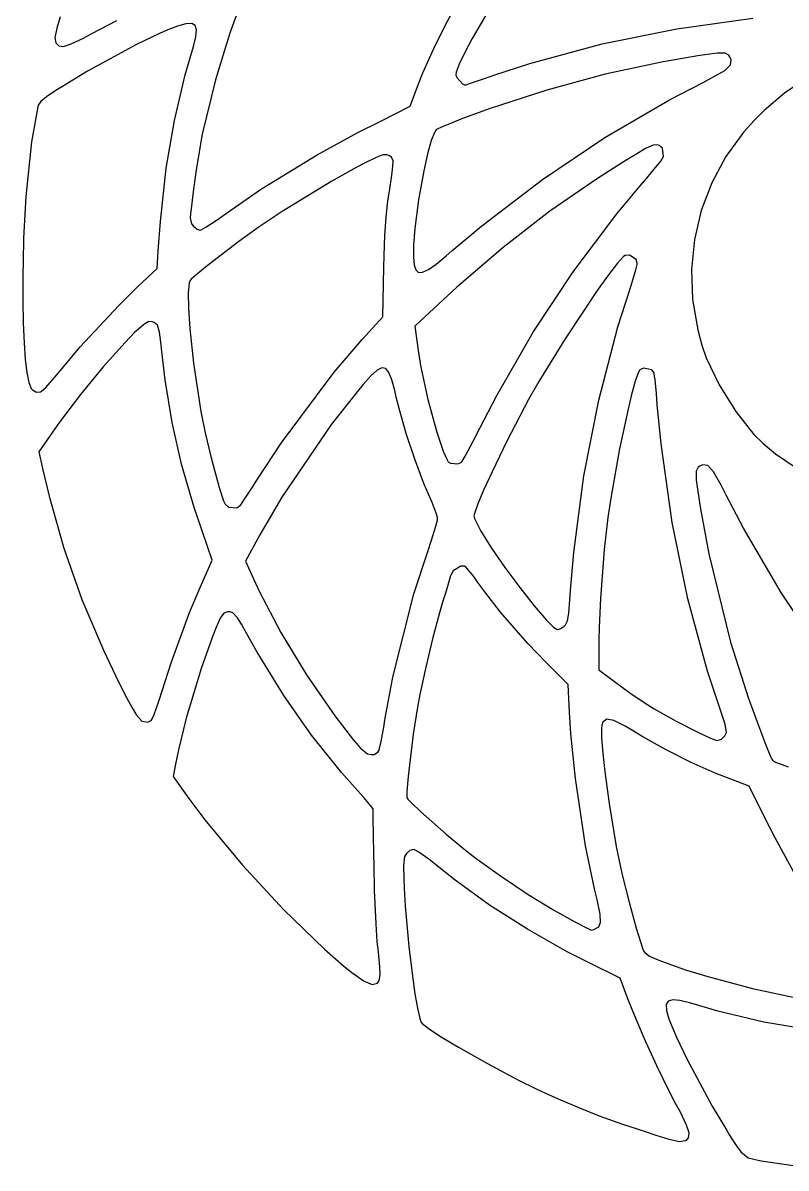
# Model space of a CAD drawing. Extents: x 3.1 to 47.6, y 1.6 to 46.1.
# Drawn here: x 3.11 to 22.04, y 1.78 to 30.18 of the extents above; entities that cross this region are included whole.
import ezdxf

# ---------------------------------------------------------------- set-up
doc = ezdxf.new("R2010")
doc.units = 0
doc.layers.get('0').update_dxf_attribs({"linetype": 'CONTINUOUS'})

msp = doc.modelspace()

# ---------------------------------------------------------------- linework, layer by layer
for p, q in [((13.613, 30.163), (13.937, 30.745)), ((4.037, 30.331), (3.953, 30.045)), ((4.825, 29.913), (5.438, 30.233)), ((7.156, 30.156), (6.946, 30.096)), ((7.301, 30.164), (7.156, 30.156)), ((7.388, 30.114), (7.301, 30.164)), ((7.421, 30.005), (7.388, 30.114)), ((8.402, 30.351), (8.256, 29.945)), ((13.303, 29.542), (13.613, 30.163)), ((14.593, 30.369), (14.256, 29.789)), ((19.332, 30.033), (21.223, 30.297)), ((3.953, 30.045), (3.908, 29.81)), ((4.618, 29.802), (4.825, 29.913)), ((6.498, 29.911), (5.926, 29.642)), ((6.666, 29.985), (6.498, 29.911)), ((6.946, 30.096), (6.666, 29.985)), ((7.348, 29.595), (7.405, 29.833)), ((7.405, 29.833), (7.421, 30.005)), ((8.256, 29.945), (8.16, 29.661)), ((17.48, 29.656), (19.332, 30.033)), ((3.908, 29.81), (3.929, 29.686)), ((3.929, 29.686), (3.96, 29.646)), ((3.96, 29.646), (4.003, 29.612)), ((4.003, 29.612), (4.121, 29.595)), ((4.121, 29.595), (4.313, 29.655)), ((4.313, 29.655), (4.618, 29.802)), ((5.926, 29.642), (4.716, 28.983)), ((7.305, 29.45), (7.348, 29.595)), ((8.16, 29.661), (7.887, 28.768)), ((13.036, 28.942), (13.303, 29.542)), ((14.256, 29.789), (14.072, 29.442)), ((15.688, 29.17), (17.48, 29.656)), ((7.14, 28.885), (7.305, 29.45)), ((14.072, 29.442), (13.935, 29.156)), ((19.712, 29.335), (18.996, 29.211)), ((19.853, 29.357), (19.712, 29.335)), ((20.089, 29.392), (19.853, 29.357)), ((20.341, 29.423), (20.089, 29.392)), ((20.534, 29.423), (20.341, 29.423)), ((20.624, 29.375), (20.534, 29.423)), ((20.651, 29.334), (20.624, 29.375)), ((20.681, 29.263), (20.651, 29.334)), ((20.666, 29.135), (20.681, 29.263)), ((4.716, 28.983), (4.091, 28.602)), ((13.935, 29.156), (13.86, 28.954)), ((14.822, 28.888), (15.688, 29.17)), ((18.996, 29.211), (17.554, 28.902)), ((20.212, 28.819), (20.522, 28.999)), ((20.522, 28.999), (20.666, 29.135)), ((6.87, 27.758), (7.14, 28.885)), ((7.887, 28.768), (7.561, 27.414)), ((12.929, 28.669), (13.036, 28.942)), ((13.86, 28.954), (13.85, 28.892)), ((13.85, 28.892), (13.876, 28.82)), ((13.876, 28.82), (14.016, 28.665)), ((14.099, 28.641), (14.212, 28.679)), ((14.212, 28.679), (14.537, 28.79)), ((14.537, 28.79), (14.822, 28.888)), ((17.554, 28.902), (16.112, 28.513)), ((19.154, 28.271), (19.984, 28.703)), ((19.984, 28.703), (20.212, 28.819)), ((22.531, 28.788), (22.008, 28.438)), ((3.932, 28.5), (3.699, 28.342)), ((4.091, 28.602), (3.932, 28.5)), ((12.721, 28.111), (12.929, 28.669)), ((14.016, 28.665), (14.082, 28.636)), ((14.082, 28.636), (14.099, 28.641)), ((16.112, 28.513), (14.681, 28.047)), ((22.008, 28.438), (21.504, 28.008)), ((3.493, 28.138), (3.48, 28.097)), ((3.56, 28.227), (3.493, 28.138)), ((3.699, 28.342), (3.56, 28.227)), ((11.971, 27.736), (12.721, 28.111)), ((17.548, 27.336), (19.154, 28.271)), ((3.48, 28.097), (3.327, 27.227)), ((14.681, 28.047), (13.975, 27.787)), ((21.504, 28.008), (21.253, 27.758)), ((6.669, 26.573), (6.87, 27.758)), ((11.423, 27.456), (11.971, 27.736)), ((13.388, 27.541), (13.365, 27.527)), ((13.493, 27.591), (13.388, 27.541)), ((13.757, 27.702), (13.493, 27.591)), ((13.975, 27.787), (13.757, 27.702)), ((21.253, 27.758), (20.998, 27.473)), ((7.561, 27.414), (7.408, 26.535)), ((10.408, 26.905), (11.423, 27.456)), ((13.242, 27.262), (13.149, 26.927)), ((13.327, 27.476), (13.242, 27.262)), ((13.365, 27.527), (13.327, 27.476)), ((15.999, 26.296), (17.548, 27.336)), ((20.998, 27.473), (20.553, 26.865)), ((3.327, 27.227), (3.181, 25.869)), ((18.557, 27.059), (18.315, 26.918)), ((18.748, 27.148), (18.557, 27.059)), ((18.853, 27.156), (18.748, 27.148)), ((18.894, 27.139), (18.853, 27.156)), ((18.978, 27.067), (18.894, 27.139)), ((18.999, 26.864), (18.978, 27.067)), ((9.032, 26.063), (10.408, 26.905)), ((11.586, 26.698), (11.38, 26.59)), ((11.873, 26.84), (11.586, 26.698)), ((12.041, 26.903), (11.873, 26.84)), ((12.143, 26.905), (12.041, 26.903)), ((12.186, 26.89), (12.143, 26.905)), ((12.257, 26.851), (12.186, 26.89)), ((12.297, 26.759), (12.257, 26.851)), ((12.291, 26.636), (12.297, 26.759)), ((13.149, 26.927), (13.056, 26.506)), ((17.958, 26.7), (17.362, 26.322)), ((18.092, 26.782), (17.958, 26.7)), ((18.315, 26.918), (18.092, 26.782)), ((18.806, 26.59), (18.905, 26.711)), ((18.905, 26.711), (18.934, 26.749)), ((18.934, 26.749), (18.999, 26.864)), ((20.553, 26.865), (20.199, 26.212)), ((6.525, 25.255), (6.669, 26.573)), ((7.408, 26.535), (7.353, 26.111)), ((11.38, 26.59), (10.773, 26.256)), ((12.262, 26.4), (12.281, 26.546)), ((12.281, 26.546), (12.291, 26.636)), ((13.056, 26.506), (12.928, 25.79)), ((18.588, 26.331), (18.806, 26.59)), ((10.773, 26.256), (9.541, 25.503)), ((12.204, 26.008), (12.262, 26.4)), ((14.495, 25.144), (15.999, 26.296)), ((17.362, 26.322), (16.185, 25.506)), ((17.846, 25.44), (18.422, 26.136)), ((18.422, 26.136), (18.588, 26.331)), ((20.199, 26.212), (19.937, 25.522)), ((3.181, 25.869), (3.13, 24.837)), ((7.33, 25.919), (7.288, 25.568)), ((7.353, 26.111), (7.33, 25.919)), ((8.164, 25.462), (9.032, 26.063)), ((12.171, 25.811), (12.204, 26.008)), ((7.288, 25.568), (7.273, 25.451)), ((12.122, 25.355), (12.154, 25.69)), ((12.154, 25.69), (12.171, 25.811)), ((12.928, 25.79), (12.836, 25.077)), ((7.273, 25.451), (7.263, 25.342)), ((7.263, 25.342), (7.298, 25.198)), ((7.649, 25.109), (7.931, 25.297)), ((7.931, 25.297), (8.164, 25.462)), ((9.541, 25.503), (8.975, 25.12)), ((12.094, 24.918), (12.122, 25.355)), ((16.185, 25.506), (15.024, 24.607)), ((16.764, 24.006), (17.846, 25.44)), ((19.937, 25.522), (19.769, 24.804)), ((6.47, 24.524), (6.525, 25.255)), ((7.298, 25.198), (7.347, 25.138)), ((7.347, 25.138), (7.438, 25.066)), ((7.438, 25.066), (7.513, 25.036)), ((7.513, 25.036), (7.537, 25.044)), ((7.537, 25.044), (7.649, 25.109)), ((8.975, 25.12), (8.471, 24.753)), ((12.836, 25.077), (12.804, 24.662)), ((13.756, 24.523), (14.495, 25.144)), ((3.13, 24.837), (3.117, 24.261)), ((8.471, 24.753), (7.687, 24.152)), ((12.073, 24.403), (12.094, 24.918)), ((19.769, 24.804), (19.698, 24.066)), ((6.441, 24.087), (6.47, 24.524)), ((12.804, 24.662), (12.8, 24.486)), ((12.8, 24.486), (12.802, 24.367)), ((13.611, 24.398), (13.756, 24.523)), ((15.024, 24.607), (13.875, 23.623)), ((18.158, 24.418), (18.056, 24.413)), ((18.323, 24.31), (18.158, 24.418)), ((3.117, 24.261), (3.112, 23.921)), ((7.687, 24.152), (7.402, 23.92)), ((12.066, 24.124), (12.073, 24.403)), ((12.802, 24.367), (12.818, 24.177)), ((12.818, 24.177), (12.857, 24.052)), ((13.172, 24.064), (13.364, 24.198)), ((13.364, 24.198), (13.611, 24.398)), ((17.859, 24.217), (17.636, 23.929)), ((18.012, 24.383), (17.859, 24.217)), ((18.056, 24.413), (18.012, 24.383)), ((18.316, 24.053), (18.346, 24.184)), ((18.35, 24.219), (18.323, 24.31)), ((18.346, 24.184), (18.35, 24.219)), ((3.112, 23.921), (3.112, 23.291)), ((5.958, 23.632), (6.441, 24.087)), ((7.402, 23.92), (7.287, 23.82)), ((12.038, 22.887), (12.066, 24.124)), ((12.857, 24.052), (12.924, 23.991)), ((12.924, 23.991), (13.027, 23.995)), ((13.027, 23.995), (13.172, 24.064)), ((15.773, 22.508), (16.764, 24.006)), ((17.636, 23.929), (17.36, 23.544)), ((18.227, 23.749), (18.316, 24.053)), ((19.698, 24.066), (19.724, 23.317)), ((5.489, 23.173), (5.958, 23.632)), ((7.236, 23.733), (7.214, 23.488)), ((7.259, 23.791), (7.236, 23.733)), ((7.287, 23.82), (7.259, 23.791)), ((13.875, 23.623), (13.303, 23.097)), ((18.149, 23.508), (18.227, 23.749)), ((3.112, 23.291), (3.122, 22.73)), ((7.214, 23.488), (7.221, 23.1)), ((17.36, 23.544), (16.546, 22.323)), ((17.874, 22.639), (18.149, 23.508)), ((19.724, 23.317), (19.851, 22.563)), ((4.536, 22.143), (5.489, 23.173)), ((7.221, 23.1), (7.254, 22.604)), ((13.303, 23.097), (12.831, 22.654)), ((3.122, 22.73), (3.142, 22.242)), ((6.24, 22.772), (6.108, 22.702)), ((6.315, 22.767), (6.24, 22.772)), ((6.37, 22.751), (6.315, 22.767)), ((6.447, 22.682), (6.37, 22.751)), ((11.53, 22.324), (12.038, 22.887)), ((5.891, 22.505), (5.645, 22.254)), ((5.977, 22.587), (5.891, 22.505)), ((6.108, 22.702), (5.977, 22.587)), ((6.499, 22.507), (6.447, 22.682)), ((6.534, 22.263), (6.499, 22.507)), ((7.254, 22.604), (7.345, 21.738)), ((12.831, 22.654), (12.916, 22.055)), ((14.869, 20.941), (15.773, 22.508)), ((17.399, 20.823), (17.874, 22.639)), ((19.851, 22.563), (19.952, 22.188)), ((3.142, 22.242), (3.171, 21.832)), ((5.645, 22.254), (5.101, 21.648)), ((6.561, 22.031), (6.534, 22.263)), ((10.834, 21.515), (11.53, 22.324)), ((16.546, 22.323), (15.911, 21.286)), ((19.952, 22.188), (20.064, 21.875)), ((4.089, 21.611), (4.536, 22.143)), ((6.576, 21.89), (6.561, 22.031)), ((6.643, 21.327), (6.576, 21.89)), ((12.916, 22.055), (12.978, 21.684)), ((20.064, 21.875), (20.387, 21.203)), ((3.171, 21.832), (3.211, 21.505)), ((3.908, 21.394), (4.089, 21.611)), ((5.101, 21.648), (4.538, 20.963)), ((7.345, 21.738), (7.525, 20.543)), ((12.017, 21.627), (11.897, 21.565)), ((12.113, 21.609), (12.017, 21.627)), ((12.192, 21.511), (12.113, 21.609)), ((12.978, 21.684), (13.161, 20.843)), ((18.505, 21.618), (18.414, 21.571)), ((18.712, 21.575), (18.505, 21.618)), ((3.211, 21.505), (3.259, 21.265)), ((3.677, 21.139), (3.908, 21.394)), ((6.814, 20.269), (6.643, 21.327)), ((9.515, 19.759), (10.834, 21.515)), ((11.745, 21.425), (11.552, 21.209)), ((11.897, 21.565), (11.745, 21.425)), ((12.264, 21.33), (12.192, 21.511)), ((12.336, 21.064), (12.264, 21.33)), ((18.384, 21.521), (18.303, 21.294)), ((18.414, 21.571), (18.384, 21.521)), ((18.769, 21.498), (18.712, 21.575)), ((18.775, 21.466), (18.769, 21.498)), ((18.793, 21.329), (18.775, 21.466)), ((18.826, 20.989), (18.793, 21.329)), ((3.259, 21.265), (3.317, 21.115)), ((3.317, 21.115), (3.349, 21.077)), ((3.349, 21.077), (3.451, 21.023)), ((3.451, 21.023), (3.548, 21.026)), ((3.548, 21.026), (3.576, 21.044)), ((3.576, 21.044), (3.677, 21.139)), ((11.437, 21.073), (10.768, 20.226)), ((11.552, 21.209), (11.437, 21.073)), ((12.375, 20.9), (12.336, 21.064)), ((15.911, 21.286), (15.658, 20.837)), ((18.303, 21.294), (18.202, 20.927)), ((20.387, 21.203), (20.799, 20.541)), ((4.538, 20.963), (4.016, 20.274)), ((12.445, 20.614), (12.375, 20.9)), ((13.161, 20.843), (13.381, 20.033)), ((14.448, 20.13), (14.869, 20.941)), ((15.658, 20.837), (15.12, 19.808)), ((17.03, 18.945), (17.399, 20.823)), ((18.202, 20.927), (18.09, 20.454)), ((18.85, 20.711), (18.826, 20.989)), ((7.525, 20.543), (7.631, 20.011)), ((12.623, 19.995), (12.445, 20.614)), ((18.09, 20.454), (17.914, 19.618)), ((18.942, 19.74), (18.85, 20.711)), ((20.799, 20.541), (21.247, 19.975)), ((4.016, 20.274), (3.789, 19.949)), ((7.049, 19.238), (6.814, 20.269)), ((10.768, 20.226), (9.535, 18.416)), ((3.789, 19.949), (3.51, 19.538)), ((7.631, 20.011), (7.771, 19.425)), ((12.834, 19.358), (12.623, 19.995)), ((13.381, 20.033), (13.538, 19.562)), ((14.284, 19.809), (14.448, 20.13)), ((21.247, 19.975), (21.468, 19.754)), ((8.928, 18.861), (9.515, 19.759)), ((14.083, 19.435), (14.284, 19.809)), ((15.12, 19.808), (14.749, 19.048)), ((17.914, 19.618), (17.704, 18.446)), ((19.218, 17.794), (18.942, 19.74)), ((21.468, 19.754), (21.78, 19.492)), ((3.51, 19.538), (3.606, 19.099)), ((7.771, 19.425), (7.982, 18.658)), ((13.061, 18.76), (12.834, 19.358)), ((13.538, 19.562), (13.627, 19.358)), ((13.627, 19.358), (13.664, 19.298)), ((14.001, 19.298), (14.083, 19.435)), ((21.78, 19.492), (22.45, 19.035)), ((3.606, 19.099), (3.76, 18.444)), ((7.363, 18.161), (7.049, 19.238)), ((13.664, 19.298), (13.723, 19.257)), ((13.723, 19.257), (13.902, 19.244)), ((13.902, 19.244), (13.981, 19.274)), ((13.981, 19.274), (14.001, 19.298)), ((14.749, 19.048), (14.545, 18.605)), ((19.859, 19.159), (19.812, 19.065)), ((19.812, 19.065), (19.817, 18.851)), ((19.902, 19.187), (19.859, 19.159)), ((19.973, 19.217), (19.902, 19.187)), ((20.102, 19.2), (19.973, 19.217)), ((20.243, 19.046), (20.102, 19.2)), ((20.433, 18.714), (20.243, 19.046)), ((8.79, 18.64), (8.928, 18.861)), ((13.174, 18.494), (13.061, 18.76)), ((16.778, 17.05), (17.03, 18.945)), ((19.817, 18.851), (19.855, 18.562)), ((7.982, 18.658), (8.092, 18.33)), ((8.612, 18.366), (8.79, 18.64)), ((13.262, 18.288), (13.174, 18.494)), ((14.545, 18.605), (14.394, 18.251)), ((19.855, 18.562), (19.898, 18.29)), ((20.558, 18.469), (20.433, 18.714)), ((20.986, 17.649), (20.558, 18.469)), ((3.76, 18.444), (4.128, 17.152)), ((8.092, 18.33), (8.131, 18.248)), ((8.131, 18.248), (8.211, 18.17)), ((8.419, 18.156), (8.511, 18.223)), ((8.511, 18.223), (8.533, 18.252)), ((8.533, 18.252), (8.612, 18.366)), ((9.535, 18.416), (8.992, 17.482)), ((13.361, 18.025), (13.262, 18.288)), ((14.394, 18.251), (14.311, 18.016)), ((17.704, 18.446), (17.626, 17.911)), ((19.898, 18.29), (19.924, 18.125)), ((7.556, 17.582), (7.363, 18.161)), ((8.211, 18.17), (8.419, 18.156)), ((13.395, 17.911), (13.361, 18.025)), ((13.4, 17.879), (13.395, 17.911)), ((14.311, 18.016), (14.3, 17.954)), ((14.3, 17.954), (14.321, 17.869)), ((17.626, 17.911), (17.535, 17.119)), ((19.924, 18.125), (20.128, 17.011)), ((13.249, 17.351), (13.358, 17.7)), ((13.358, 17.7), (13.395, 17.844)), ((13.395, 17.844), (13.4, 17.879)), ((14.321, 17.869), (14.472, 17.573)), ((19.607, 15.895), (19.218, 17.794)), ((21.928, 16.038), (20.986, 17.649)), ((7.806, 16.853), (7.556, 17.582)), ((8.992, 17.482), (8.638, 16.835)), ((13.153, 17.068), (13.249, 17.351)), ((14.472, 17.573), (14.735, 17.156)), ((4.128, 17.152), (4.577, 15.881)), ((12.81, 16.019), (13.153, 17.068)), ((14.735, 17.156), (15.07, 16.673)), ((16.698, 16.111), (16.778, 17.05)), ((17.535, 17.119), (17.438, 15.909)), ((7.51, 16.182), (7.806, 16.853)), ((8.638, 16.835), (8.75, 16.573)), ((20.128, 17.011), (20.666, 14.826)), ((8.75, 16.573), (8.969, 16.088)), ((13.723, 16.47), (13.687, 16.351)), ((13.732, 16.499), (13.723, 16.47)), ((13.785, 16.588), (13.732, 16.499)), ((13.976, 16.708), (13.785, 16.588)), ((14.064, 16.708), (13.976, 16.708)), ((14.115, 16.666), (14.064, 16.708)), ((14.295, 16.451), (14.115, 16.666)), ((15.07, 16.673), (15.436, 16.177)), ((13.687, 16.351), (13.6, 16.066)), ((14.401, 16.304), (14.295, 16.451)), ((14.568, 16.071), (14.401, 16.304)), ((7.245, 15.557), (7.51, 16.182)), ((8.969, 16.088), (9.508, 15.061)), ((12.285, 13.954), (12.81, 16.019)), ((13.6, 16.066), (13.53, 15.836)), ((14.961, 15.567), (14.568, 16.071)), ((15.436, 16.177), (15.794, 15.724)), ((16.681, 15.873), (16.698, 16.111)), ((17.438, 15.909), (17.405, 15.186)), ((22.975, 14.481), (21.928, 16.038)), ((4.577, 15.881), (5.109, 14.624)), ((13.53, 15.836), (13.446, 15.552)), ((15.794, 15.724), (16.102, 15.368)), ((16.651, 15.54), (16.681, 15.873)), ((20.096, 14.102), (19.607, 15.895)), ((6.786, 14.307), (7.245, 15.557)), ((8.006, 15.421), (7.896, 15.17)), ((8.093, 15.544), (8.006, 15.421)), ((8.187, 15.579), (8.093, 15.544)), ((8.245, 15.576), (8.187, 15.579)), ((8.318, 15.551), (8.245, 15.576)), ((8.432, 15.43), (8.318, 15.551)), ((8.532, 15.27), (8.432, 15.43)), ((13.446, 15.552), (13.272, 14.903)), ((15.634, 14.791), (14.961, 15.567)), ((16.102, 15.368), (16.276, 15.197)), ((16.572, 15.254), (16.618, 15.352)), ((16.618, 15.352), (16.651, 15.54)), ((7.896, 15.17), (7.824, 14.983)), ((8.593, 15.161), (8.532, 15.27)), ((8.922, 14.578), (8.593, 15.161)), ((9.508, 15.061), (10.147, 14.01)), ((16.276, 15.197), (16.356, 15.143)), ((16.356, 15.143), (16.383, 15.136)), ((16.383, 15.136), (16.453, 15.161)), ((16.453, 15.161), (16.541, 15.223)), ((16.541, 15.223), (16.572, 15.254)), ((17.405, 15.186), (17.401, 14.875)), ((7.824, 14.983), (7.543, 14.193)), ((13.272, 14.903), (13.105, 14.203)), ((16.09, 14.316), (15.634, 14.791)), ((17.401, 14.875), (17.4, 14.14)), ((20.666, 14.826), (20.992, 13.786)), ((5.109, 14.624), (5.407, 14)), ((9.584, 13.503), (8.922, 14.578)), ((6.576, 13.642), (6.786, 14.307)), ((13.105, 14.203), (12.96, 13.523)), ((16.64, 13.772), (16.09, 14.316)), ((5.407, 14), (5.509, 13.794)), ((7.543, 14.193), (7.165, 12.938)), ((10.147, 14.01), (10.846, 13)), ((12.101, 12.936), (12.285, 13.954)), ((17.4, 14.14), (17.788, 13.845)), ((20.375, 13.264), (20.096, 14.102)), ((5.509, 13.794), (5.683, 13.453)), ((6.487, 13.359), (6.576, 13.642)), ((16.674, 13.091), (16.64, 13.772)), ((17.788, 13.845), (18.171, 13.566)), ((20.992, 13.786), (21.107, 13.453)), ((5.683, 13.453), (5.821, 13.196)), ((6.368, 13.027), (6.487, 13.359)), ((10.275, 12.52), (9.584, 13.503)), ((12.96, 13.523), (12.901, 13.211)), ((18.171, 13.566), (18.55, 13.309)), ((21.107, 13.453), (21.333, 12.821)), ((5.821, 13.196), (5.932, 13.015)), ((12.901, 13.211), (12.795, 12.539)), ((16.708, 12.553), (16.674, 13.091)), ((18.55, 13.309), (18.774, 13.172)), ((18.774, 13.172), (19.314, 12.868)), ((20.445, 13.063), (20.375, 13.264)), ((20.535, 12.788), (20.445, 13.063)), ((5.932, 13.015), (6.064, 12.865)), ((6.064, 12.865), (6.213, 12.839)), ((6.213, 12.839), (6.293, 12.88)), ((6.293, 12.88), (6.311, 12.903)), ((6.311, 12.903), (6.368, 13.027)), ((7.165, 12.938), (6.97, 12.153)), ((10.846, 13), (11.206, 12.532)), ((12.057, 12.665), (12.101, 12.936)), ((17.498, 12.837), (17.47, 12.76)), ((17.597, 12.914), (17.498, 12.837)), ((17.772, 12.884), (17.597, 12.914)), ((18.049, 12.744), (17.772, 12.884)), ((19.314, 12.868), (19.853, 12.589)), ((20.562, 12.585), (20.535, 12.788)), ((21.333, 12.821), (21.532, 12.298)), ((11.018, 11.593), (10.275, 12.52)), ((11.206, 12.532), (11.322, 12.386)), ((11.993, 12.326), (12.057, 12.665)), ((12.795, 12.539), (12.668, 11.494)), ((16.816, 11.446), (16.708, 12.553)), ((17.47, 12.76), (17.462, 12.69)), ((17.462, 12.69), (17.466, 12.439)), ((18.233, 12.631), (18.049, 12.744)), ((18.488, 12.474), (18.233, 12.631)), ((19.853, 12.589), (20.168, 12.443)), ((20.438, 12.42), (20.525, 12.504)), ((20.525, 12.504), (20.562, 12.585)), ((11.322, 12.386), (11.495, 12.185)), ((11.961, 12.184), (11.993, 12.326)), ((17.466, 12.439), (17.495, 12.07)), ((19.067, 12.152), (18.488, 12.474)), ((20.168, 12.443), (20.3, 12.393)), ((20.3, 12.393), (20.336, 12.386)), ((20.336, 12.386), (20.438, 12.42)), ((21.532, 12.298), (21.644, 12.027)), ((6.97, 12.153), (6.897, 11.801)), ((11.495, 12.185), (11.659, 12.052)), ((11.659, 12.052), (11.751, 12.036)), ((11.751, 12.036), (11.824, 12.042)), ((11.824, 12.042), (11.919, 12.096)), ((11.919, 12.096), (11.949, 12.148)), ((11.949, 12.148), (11.961, 12.184)), ((17.495, 12.07), (17.545, 11.612)), ((19.686, 11.842), (19.067, 12.152)), ((21.644, 12.027), (21.694, 11.923)), ((6.897, 11.801), (6.838, 11.492)), ((20.288, 11.573), (19.686, 11.842)), ((21.694, 11.923), (21.71, 11.898)), ((21.71, 11.898), (21.785, 11.844)), ((21.785, 11.844), (22.098, 11.73)), ((6.838, 11.492), (7.227, 10.951)), ((11.418, 11.139), (11.018, 11.593)), ((12.668, 11.494), (12.638, 11.122)), ((17.071, 9.774), (16.816, 11.446)), ((17.545, 11.612), (17.652, 10.826)), ((20.564, 11.464), (20.288, 11.573)), ((21.125, 11.253), (20.564, 11.464)), ((11.566, 10.973), (11.418, 11.139)), ((12.638, 11.122), (12.636, 10.983)), ((21.5, 10.504), (21.125, 11.253)), ((7.227, 10.951), (7.629, 10.416)), ((11.735, 10.777), (11.566, 10.973)), ((12.636, 10.983), (12.642, 10.954)), ((12.642, 10.954), (12.662, 10.928)), ((12.662, 10.928), (12.749, 10.836)), ((12.749, 10.836), (12.974, 10.623)), ((17.652, 10.826), (17.831, 9.759)), ((11.793, 10.703), (11.735, 10.777)), ((11.801, 10.689), (11.793, 10.703)), ((11.802, 10.655), (11.801, 10.689)), ((11.805, 10.437), (11.802, 10.655)), ((12.974, 10.623), (13.615, 10.059)), ((7.629, 10.416), (8.556, 9.297)), ((11.811, 10.058), (11.805, 10.437)), ((21.781, 9.954), (21.5, 10.504)), ((11.818, 9.562), (11.811, 10.058)), ((13.615, 10.059), (14.05, 9.698)), ((22.334, 8.938), (21.781, 9.954)), ((12.714, 9.656), (12.625, 9.586)), ((12.802, 9.686), (12.714, 9.656)), ((12.829, 9.677), (12.802, 9.686)), ((12.934, 9.617), (12.829, 9.677)), ((14.05, 9.698), (14.325, 9.485)), ((17.295, 8.704), (17.071, 9.774)), ((17.831, 9.759), (17.927, 9.286)), ((11.822, 9.286), (11.818, 9.562)), ((12.577, 9.51), (12.551, 9.277)), ((12.625, 9.586), (12.577, 9.51)), ((13.18, 9.44), (12.934, 9.617)), ((13.377, 9.284), (13.18, 9.44)), ((14.325, 9.485), (14.961, 9.027)), ((8.556, 9.297), (9.574, 8.197)), ((11.835, 8.678), (11.822, 9.286)), ((12.551, 9.277), (12.559, 8.956)), ((13.798, 8.949), (13.377, 9.284)), ((17.927, 9.286), (17.989, 9.019)), ((12.559, 8.956), (12.568, 8.723)), ((14.686, 8.306), (13.798, 8.949)), ((14.961, 9.027), (15.647, 8.57)), ((17.989, 9.019), (18.153, 8.377)), ((11.872, 7.839), (11.835, 8.678)), ((12.568, 8.723), (12.595, 8.276)), ((15.647, 8.57), (16.302, 8.168)), ((17.355, 8.444), (17.295, 8.704)), ((12.595, 8.276), (12.686, 7.278)), ((15.628, 7.704), (14.686, 8.306)), ((17.428, 8.078), (17.355, 8.444)), ((18.153, 8.377), (18.329, 7.736)), ((9.574, 8.197), (10.593, 7.212)), ((16.302, 8.168), (16.593, 8.003)), ((16.593, 8.003), (16.822, 7.88)), ((17.441, 7.871), (17.428, 8.078)), ((11.904, 7.393), (11.872, 7.839)), ((16.615, 7.149), (15.628, 7.704)), ((16.822, 7.88), (17.093, 7.741)), ((17.093, 7.741), (17.196, 7.693)), ((17.196, 7.693), (17.216, 7.686)), ((17.216, 7.686), (17.273, 7.701)), ((17.273, 7.701), (17.353, 7.737)), ((17.353, 7.737), (17.396, 7.767)), ((17.396, 7.767), (17.441, 7.871)), ((18.329, 7.736), (18.439, 7.366)), ((11.921, 7.221), (11.904, 7.393)), ((10.593, 7.212), (11.075, 6.794)), ((11.94, 7.048), (11.921, 7.221)), ((12.686, 7.278), (12.774, 6.543)), ((17.123, 6.89), (16.615, 7.149)), ((18.439, 7.366), (18.49, 7.213)), ((18.49, 7.213), (18.507, 7.174)), ((18.507, 7.174), (18.538, 7.129)), ((18.538, 7.129), (18.652, 7.041)), ((11.965, 6.773), (11.94, 7.048)), ((17.925, 6.496), (17.123, 6.89)), ((18.652, 7.041), (18.885, 6.937)), ((18.885, 6.937), (19.291, 6.791)), ((11.075, 6.794), (11.275, 6.632)), ((11.275, 6.632), (11.578, 6.415)), ((11.961, 6.467), (11.972, 6.583)), ((11.972, 6.583), (11.965, 6.773)), ((12.774, 6.543), (12.837, 6.108)), ((19.291, 6.791), (19.576, 6.695)), ((19.576, 6.695), (20.101, 6.53)), ((11.578, 6.415), (11.779, 6.333)), ((11.779, 6.333), (11.905, 6.372)), ((11.905, 6.372), (11.949, 6.433)), ((11.949, 6.433), (11.961, 6.467)), ((18.121, 5.978), (17.925, 6.496)), ((20.101, 6.53), (21.209, 6.235)), ((12.837, 6.108), (12.899, 5.749)), ((18.24, 5.674), (18.121, 5.978)), ((21.209, 6.235), (22.336, 6)), ((12.899, 5.749), (12.956, 5.492)), ((19.122, 5.924), (19.072, 5.838)), ((19.072, 5.838), (19.079, 5.692)), ((19.079, 5.692), (19.139, 5.482)), ((19.232, 5.956), (19.122, 5.924)), ((19.406, 5.94), (19.232, 5.956)), ((19.646, 5.881), (19.406, 5.94)), ((19.793, 5.838), (19.646, 5.881)), ((20.355, 5.674), (19.793, 5.838)), ((12.956, 5.492), (12.982, 5.41)), ((12.982, 5.41), (13.015, 5.368)), ((18.522, 5.007), (18.24, 5.674)), ((19.139, 5.482), (19.251, 5.202)), ((21.493, 5.402), (20.355, 5.674)), ((22.684, 5.199), (21.493, 5.402)), ((13.015, 5.368), (13.198, 5.227)), ((13.198, 5.227), (13.509, 5.025)), ((19.251, 5.202), (19.324, 5.033)), ((13.509, 5.025), (13.917, 4.78)), ((18.836, 4.319), (18.522, 5.007)), ((19.324, 5.033), (19.581, 4.489)), ((13.917, 4.78), (14.637, 4.374)), ((14.637, 4.374), (15.393, 3.974)), ((19.153, 3.675), (18.836, 4.319)), ((19.581, 4.489), (20.211, 3.318)), ((15.393, 3.974), (15.862, 3.742)), ((15.862, 3.742), (16.075, 3.644)), ((16.075, 3.644), (16.392, 3.502)), ((16.392, 3.502), (16.92, 3.275)), ((19.304, 3.389), (19.153, 3.675)), ((16.92, 3.275), (17.41, 3.083)), ((19.421, 3.169), (19.304, 3.389)), ((19.577, 2.85), (19.421, 3.169)), ((20.211, 3.318), (20.562, 2.733)), ((17.41, 3.083), (17.988, 2.877)), ((17.988, 2.877), (18.35, 2.754)), ((19.639, 2.655), (19.577, 2.85)), ((18.35, 2.754), (18.52, 2.697)), ((18.52, 2.697), (18.809, 2.601)), ((18.809, 2.601), (19.134, 2.503)), ((19.623, 2.538), (19.639, 2.655)), ((20.562, 2.733), (20.643, 2.603)), ((20.643, 2.603), (20.774, 2.393)), ((19.134, 2.503), (19.404, 2.447)), ((19.404, 2.447), (19.546, 2.464)), ((19.546, 2.464), (19.59, 2.496)), ((19.59, 2.496), (19.623, 2.538)), ((20.774, 2.393), (20.922, 2.183)), ((20.922, 2.183), (21.107, 2.041)), ((21.107, 2.041), (21.384, 1.972)), ((21.384, 1.972), (21.594, 1.936)), ((21.594, 1.936), (22.692, 1.784))]:
    msp.add_line(p, q)

doc.saveas('drawing.dxf')
